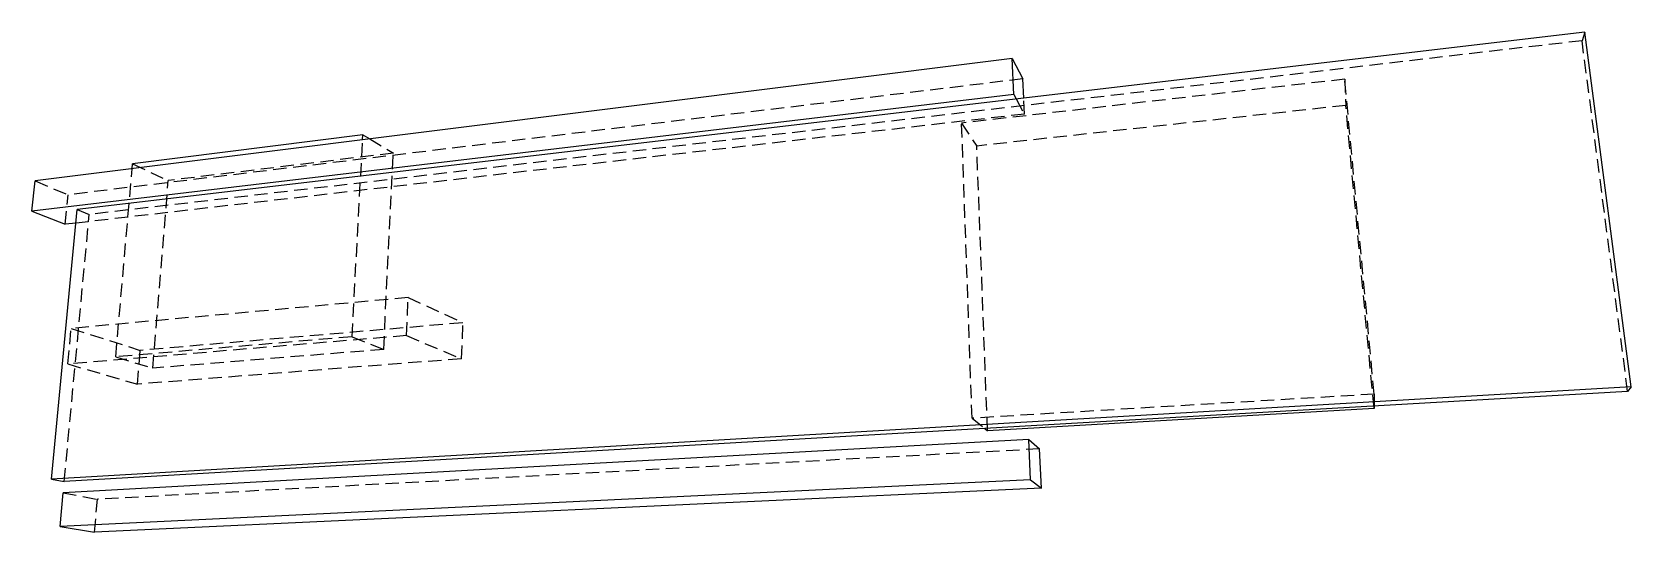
# Model space of a CAD drawing. Header units: millimetres. Extents: x -329 to 431, y -118 to 120.
import ezdxf

# ---------------------------------------------------------------- set-up
doc = ezdxf.new("R2010")
doc.units = ezdxf.units.MM
doc.linetypes.add('HIDDEN', pattern=[9.525, 6.35, -3.175])
doc.layers.add('hidden', color=7, linetype='HIDDEN')
doc.layers.add('visible', color=7, linetype='CONTINUOUS')

msp = doc.modelspace()

# ---------------------------------------------------------------- linework, layer by layer
at = {"layer": 'hidden'}
for p, q in [((407.7, 115.39), (-301.47, 32.88)), ((408.95, 119.52), (407.7, 115.39)), ((429.37, -51.1), (407.7, 115.39)), ((142.07, 97.27), (-311.54, 42.25)), ((294.96, 97.13), (112.95, 76.29)), ((294.96, 97.13), (295.44, 84.66)), ((308.96, -52.41), (294.96, 97.13)), ((295.44, 84.66), (120.15, 65.4)), ((138.86, 87.72), (142.82, 80.54)), ((142.82, 80.54), (142.48, 88.14)), ((308.88, -59.24), (295.44, 84.66)), ((142.82, 80.54), (-307.75, 28.81)), ((112.95, 76.29), (120.15, 65.4)), ((117.93, -63.82), (112.95, 76.29)), ((-168.19, 68.75), (-157, 62.02)), ((-157, 62.02), (-263.93, 49)), ((-176.64, -25.19), (-171.59, 68.32)), ((-161.6, -31.16), (-157, 62.02)), ((125.26, -69.75), (120.15, 65.4)), ((-288.92, -34.67), (-281.06, 54.61)), ((-280.86, 56.9), (-263.93, 49)), ((-327.22, 48.83), (-311.54, 42.25)), ((-271.28, -40.08), (-263.93, 49)), ((-312.91, 28.22), (-311.54, 42.25)), ((-313.36, -93.94), (-301.47, 32.88)), ((-307.14, 35.21), (-301.47, 32.88)), ((-149.96, -6.54), (-310.06, -21.2)), ((-150.79, -24.6), (-149.96, -6.54)), ((-149.96, -6.54), (-123.94, -18.53)), ((-311.66, -38.08), (-310.06, -21.2)), ((-310.06, -21.2), (-277.25, -31.62)), ((-123.94, -18.53), (-277.25, -31.62)), ((-124.59, -35.63), (-123.94, -18.53)), ((-150.79, -24.6), (-311.66, -38.08)), ((-176.64, -25.19), (-288.92, -34.67)), ((-176.64, -25.19), (-161.6, -31.16)), ((-150.79, -24.6), (-124.59, -35.63)), ((-288.92, -34.67), (-271.28, -40.08)), ((-278.6, -47.65), (-277.25, -31.62)), ((-124.59, -35.63), (-278.6, -47.65)), ((-161.6, -31.16), (-271.28, -40.08)), ((-311.66, -38.08), (-278.6, -47.65)), ((308.96, -52.41), (117.93, -63.82)), ((308.96, -52.41), (308.89, -58.05)), ((117.93, -63.82), (123.97, -68.71)), ((149.99, -78.42), (-297.6, -102.31)), ((-313.86, -99.22), (-297.6, -102.31)), ((-298.98, -117.85), (-297.6, -102.31))]:
    msp.add_line(p, q, dxfattribs=at)
at = {"layer": 'visible'}
for p, q in [((408.95, 119.52), (-307.14, 35.21)), ((430.97, -48.92), (408.95, 119.52)), ((136.97, 106.98), (-327.22, 48.83)), ((136.97, 106.98), (142.07, 97.27)), ((137.72, 89.78), (136.97, 106.98)), ((142.48, 88.14), (142.07, 97.27)), ((137.72, 89.78), (-328.68, 34.47)), ((137.72, 89.78), (138.86, 87.72)), ((-171.46, 70.72), (-280.86, 56.9)), ((-171.59, 68.32), (-171.46, 70.72)), ((-171.46, 70.72), (-168.19, 68.75)), ((-281.06, 54.61), (-280.86, 56.9)), ((-328.68, 34.47), (-327.22, 48.83)), ((-328.68, 34.47), (-312.91, 28.22)), ((-319.37, -92.74), (-307.14, 35.21)), ((-307.75, 28.81), (-312.91, 28.22)), ((430.97, -48.92), (-319.37, -92.74)), ((429.37, -51.1), (-313.36, -93.94)), ((430.97, -48.92), (429.37, -51.1)), ((308.88, -59.24), (125.26, -69.75)), ((308.89, -58.05), (308.88, -59.24)), ((144.86, -73.89), (-313.86, -99.22)), ((123.97, -68.71), (125.26, -69.75)), ((144.86, -73.89), (149.99, -78.42)), ((145.7, -93.13), (144.86, -73.89)), ((150.83, -97.07), (149.99, -78.42)), ((-319.37, -92.74), (-313.36, -93.94)), ((145.7, -93.13), (-315.35, -115.16)), ((150.83, -97.07), (-298.98, -117.85)), ((145.7, -93.13), (150.83, -97.07)), ((-315.35, -115.16), (-313.86, -99.22)), ((-315.35, -115.16), (-298.98, -117.85))]:
    msp.add_line(p, q, dxfattribs=at)

doc.saveas('drawing.dxf')
